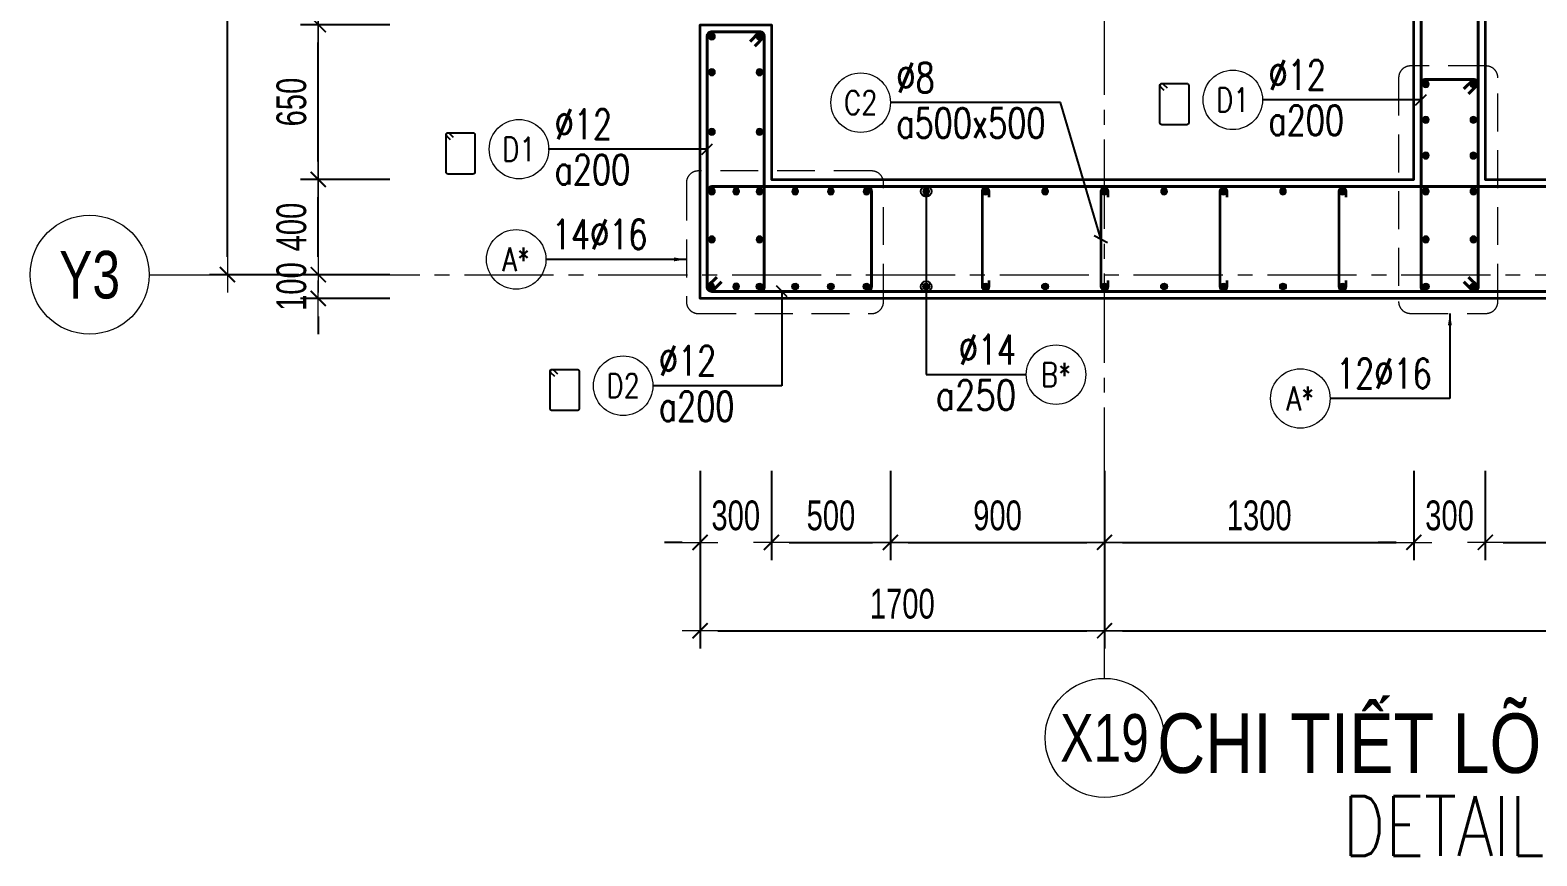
# Model space of a CAD drawing. Header units: millimetres. Extents: x 944027 to 981803, y -83026 to 82675.
# Drawn here: x 964126 to 970459, y -34848 to -31380 of the extents above; entities that cross this region are included whole.
import ezdxf
from ezdxf.enums import TextEntityAlignment as Align

# ---------------------------------------------------------------- set-up
doc = ezdxf.new("R2010")
doc.units = ezdxf.units.MM
doc.header["$MEASUREMENT"] = 0
for name, pattern in [('HIDDEN2', [4.7625, 3.175, -1.5875]), ('HT_Dim Grid$0$CENTER2', [1.125, 0.75, -0.125, 0.125, -0.125]), ('HT_Grid$0$CENTER2', [1.125, 0.75, -0.125, 0.125, -0.125])]:
    doc.linetypes.add(name, pattern=pattern)
doc.layers.get('0').update_dxf_attribs({"lineweight": 20})
doc.layers.get('Defpoints').update_dxf_attribs({"color": 151, "lineweight": 9})
for name, color, linetype, lineweight in [('HT_Dim Grid$0$NDC_S_AXIS', 5, 'HT_Dim Grid$0$CENTER2', 13), ('HT_Dim Grid$0$NDC_S_SYMBOL', 1, 'Continuous', 15), ('HT_Dim Grid$0$NDC_S_TEXT SYMBOL', 7, 'Continuous', 20), ('HT_Grid$0$NDC_S_AXIS', 5, 'HT_Grid$0$CENTER2', 13), ('KC-LEADER', 153, 'Continuous', 18), ('KC-THEP', 6, 'Continuous', 40), ('NDC_S_ANNO', 7, 'Continuous', 20), ('NDC_S_DIM', 1, 'Continuous', 15), ('NDC_S_ENG TITLE', 3, 'Continuous', 20), ('NDC_S_HIDDEN', 8, 'HIDDEN2', 13), ('NDC_S_LEADER', 1, 'Continuous', 15), ('NDC_S_REBAR', 4, 'Continuous', 35), ('NDC_S_STIRRUP', 4, 'Continuous', 40), ('NDC_S_TEXT SYMBOL', 7, 'Continuous', 20), ('NDC_S_VN TEXT', 7, 'Continuous', 20), ('NDC_S_VN TITLE', 6, 'Continuous', 35), ('NDC_S_WALL', 6, 'Continuous', 35)]:
    doc.layers.add(name, color=color, linetype=linetype, lineweight=lineweight)
doc.layers.add('Ligature', color=1, linetype='Continuous')
doc.styles.add('HT_Dim Grid$0$NDC_ANNO', font='', dxfattribs={"width": 0.8})
doc.styles.add('NDC_ANNO', font='', dxfattribs={"width": 0.8})
doc.styles.add('NDC_ARIAL', font='arial.ttf', dxfattribs={"width": 0.85})
doc.styles.add('NDC_DIM', font='', dxfattribs={"width": 0.75})
doc.styles.add('NDC_EN TXT', font='romans.shx', dxfattribs={"width": 0.8})
doc.styles.add('NDC_VIE TXT', font='arial.ttf', dxfattribs={"width": 0.8})
doc.styles.get('HT_Dim Grid$0$NDC_ANNO').set_extended_font_data('Dotum')
doc.styles.get('NDC_ANNO').set_extended_font_data('Dotum')
doc.styles.get('NDC_DIM').set_extended_font_data('Dotum')
doc.dimstyles.new('NDC_1-50', dxfattribs={"dimscale": 50, "dimtxt": 2.5, "dimasz": 1, "dimexe": 1.5, "dimexo": 0, "dimgap": 0.8, "dimtad": 1, "dimdec": 0, "dimdsep": 46, "dimtxsty": 'NDC_ARIAL', "dimblk": 'DIMMARK', "dimcen": 49999.938995, "dimdle": 1.5, "dimclrd": 1, "dimclre": 1, "dimclrt": 3, "dimadec": 0, "dimazin": 0, "dimtfac": 1, "dimtdec": 0, "dimtix": 1, "dimtmove": 2, "dimatfit": 3, "dimfxl": 1, "dimarcsym": 0})
doc.dimstyles.new('NDC_dim_30', dxfattribs={"dimscale": 30, "dimtxt": 2.5, "dimasz": 1.5, "dimexe": 1.5, "dimexo": 2.5, "dimgap": 1, "dimtad": 1, "dimdec": 0, "dimzin": 0, "dimdsep": 46, "dimtxsty": 'NDC_DIM', "dimblk": 'DIMMARK', "dimcen": 0.09, "dimdle": 1.2, "dimclrd": 1, "dimclre": 1, "dimclrt": 3, "dimadec": 0, "dimazin": 0, "dimtfac": 1, "dimtdec": 0, "dimtix": 1, "dimtofl": 0, "dimtmove": 0, "dimatfit": 3, "dimfxl": 6, "dimfxlon": 1, "dimtolj": 1, "dimtzin": 0, "dimarcsym": 0})
doc.dimstyles.new('NDC_dim_50', dxfattribs={"dimscale": 50, "dimtxt": 2.5, "dimasz": 1.5, "dimexe": 1.5, "dimexo": 2.5, "dimgap": 1, "dimtad": 1, "dimdec": 0, "dimzin": 0, "dimdsep": 46, "dimtxsty": 'NDC_DIM', "dimblk": 'DIMMARK', "dimcen": 0.09, "dimdle": 1.2, "dimclrd": 1, "dimclre": 1, "dimclrt": 3, "dimadec": 0, "dimazin": 0, "dimtfac": 1, "dimtdec": 0, "dimtix": 1, "dimtofl": 0, "dimtmove": 0, "dimatfit": 3, "dimfxl": 6, "dimfxlon": 1, "dimtolj": 1, "dimtzin": 0, "dimarcsym": 0})

# ---------------------------------------------------------------- blocks, each defined once
blk = doc.blocks.new('THEP')
at = {"layer": 'KC-LEADER', "color": 6}
blk.add_circle((0, 0), 14, dxfattribs=at)
at = {"layer": 'KC-THEP'}
for p, q in [((-14, 0), (14, 0)), ((9.9, 9.9), (-9.9, -9.9)), ((-9.9, 9.9), (9.9, -9.9)), ((0, 14), (0, -14))]:
    blk.add_line(p, q, dxfattribs=at)
blk = doc.blocks.new('DIMMARK')
at = {"layer": 'NDC_S_DIM', "color": 1}
blk.add_line((-1.5, 0), (1, 0), dxfattribs=at)
at = {"layer": 'NDC_S_DIM', "color": 2, "const_width": 0.1}
blk.add_lwpolyline([(-0.424, -0.424), (0.424, 0.424)], dxfattribs=at)
blk = doc.blocks.new('*U13')
blk.add_circle((-2.5, 0), 2.5)
at = {"layer": 'NDC_S_VN TEXT', "color": 3, "style": 'NDC_EN TXT', "width": 0.75}
blk.add_attdef('DK1', (0.5, 0.85), '', height=2.5, dxfattribs=at)
at = {"layer": 'NDC_S_VN TEXT', "color": 7, "style": 'NDC_EN TXT', "width": 0.8}
blk.add_attdef('SH2', text='', height=2, dxfattribs=at).set_placement((-2.5, 0), align=Align.MIDDLE)
blk = doc.blocks.new('*U11')
blk.add_circle((-2.5, 0), 2.5)
at = {"layer": 'NDC_S_VN TEXT', "color": 3, "style": 'NDC_EN TXT', "width": 0.75}
for tag, p in [('DK1', (0.5, 0.85)), ('KC1', (0.5, -2.97))]:
    blk.add_attdef(tag, p, '', height=2.5, dxfattribs=at)
at = {"layer": 'NDC_S_VN TEXT', "color": 7, "style": 'NDC_EN TXT', "width": 0.8}
blk.add_attdef('SH2', text='', height=2, dxfattribs=at).set_placement((-2.5, 0), align=Align.MIDDLE)
blk = doc.blocks.new('*U10')
blk.add_circle((2.5, 0), 2.5)
at = {"layer": 'NDC_S_VN TEXT', "color": 3, "style": 'NDC_EN TXT'}
for tag, width, p in [('DK2', 0.75, (-0.85, 0.85)), ('KC2', 0.8, (-0.85, -2.97))]:
    blk.add_attdef(tag, text='', height=2.5, dxfattribs=dict(at, width=width)).set_placement(p, align=Align.RIGHT)
at = {"layer": 'NDC_S_VN TEXT', "color": 7, "style": 'NDC_EN TXT', "width": 0.8}
blk.add_attdef('SH3', text='', height=2, dxfattribs=at).set_placement((2.5, 0), align=Align.MIDDLE)
blk = doc.blocks.new('*U12')
blk.add_circle((-2.5, 0), 2.5)
at = {"layer": 'NDC_S_VN TEXT', "color": 3, "style": 'NDC_EN TXT', "width": 0.75}
for tag, p in [('DK1', (0.5, 0.85)), ('KC1', (0.5, -2.97))]:
    blk.add_attdef(tag, p, '', height=2.5, dxfattribs=at)
at = {"layer": 'NDC_S_VN TEXT', "color": 7, "style": 'NDC_EN TXT', "width": 0.8}
blk.add_attdef('SH2', text='', height=2, dxfattribs=at).set_placement((-2.5, 0), align=Align.MIDDLE)
blk = doc.blocks.new('*D560')
at = {"layer": 'Defpoints', "color": 0, "transparency": 16777216}
for p in [(965337.4, -32007.1), (967241.8, -32007.1), (966941.8, -32407.1)]:
    blk.add_point(p, dxfattribs=at)
at = {"layer": 'NDC_S_DIM', "color": 1, "lineweight": -2, "transparency": 16777216}
for p, q in [((965637.4, -32007.1), (965262.4, -32007.1)), ((965337.4, -32332.1), (965337.4, -32082.1)), ((965637.4, -32407.1), (965262.4, -32407.1))]:
    blk.add_line(p, q, dxfattribs=at)
at = {"layer": 'NDC_S_DIM', "color": 1, "lineweight": -2, "transparency": 16777216, "xscale": 75, "yscale": 75, "zscale": 75}
for p, rotation in [((965337.4, -32007.1), 90), ((965337.4, -32407.1), 270)]:
    blk.add_blockref('DIMMARK', p, dxfattribs=dict(at, rotation=rotation))
at = {"layer": 'NDC_S_DIM', "color": 3, "transparency": 16777216, "insert": (965224.8, -32207.1), "char_height": 125, "attachment_point": 5, "rotation": 90, "style": 'NDC_DIM'}
blk.add_mtext('\\A1;400', dxfattribs=at)
blk = doc.blocks.new('*D561')
at = {"layer": 'Defpoints', "color": 0, "transparency": 16777216}
for p in [(965337.4, -31357.1), (967241.8, -31357.1), (967241.8, -32007.1)]:
    blk.add_point(p, dxfattribs=at)
at = {"layer": 'NDC_S_DIM', "color": 1, "lineweight": -2, "transparency": 16777216}
for p, q in [((965637.4, -31357.1), (965262.4, -31357.1)), ((965337.4, -31932.1), (965337.4, -31432.1)), ((965637.4, -32007.1), (965262.4, -32007.1))]:
    blk.add_line(p, q, dxfattribs=at)
at = {"layer": 'NDC_S_DIM', "color": 1, "lineweight": -2, "transparency": 16777216, "xscale": 75, "yscale": 75, "zscale": 75}
for p, rotation in [((965337.4, -31357.1), 90), ((965337.4, -32007.1), 270)]:
    blk.add_blockref('DIMMARK', p, dxfattribs=dict(at, rotation=rotation))
at = {"layer": 'NDC_S_DIM', "color": 3, "transparency": 16777216, "insert": (965224.8, -31682.1), "char_height": 125, "attachment_point": 5, "rotation": 90, "style": 'NDC_DIM'}
blk.add_mtext('\\A1;650', dxfattribs=at)
blk = doc.blocks.new('*D564')
at = {"layer": 'Defpoints', "color": 0, "transparency": 16777216}
for p in [(964955.5, -23407.1), (966941.8, -23407.1), (966941.8, -32407.1)]:
    blk.add_point(p, dxfattribs=at)
at = {"layer": 'NDC_S_DIM', "color": 1, "lineweight": -2, "transparency": 16777216}
for p, q in [((965255.5, -23407.1), (964880.5, -23407.1)), ((964955.5, -32332.1), (964955.5, -23482.1)), ((965255.5, -32407.1), (964880.5, -32407.1))]:
    blk.add_line(p, q, dxfattribs=at)
at = {"layer": 'NDC_S_DIM', "color": 1, "lineweight": -2, "transparency": 16777216, "xscale": 75, "yscale": 75, "zscale": 75}
for p, rotation in [((964955.5, -23407.1), 90), ((964955.5, -32407.1), 270)]:
    blk.add_blockref('DIMMARK', p, dxfattribs=dict(at, rotation=rotation))
at = {"layer": 'NDC_S_DIM', "color": 3, "transparency": 16777216, "insert": (964842.9, -27907.1), "char_height": 125, "attachment_point": 5, "rotation": 90, "style": 'NDC_DIM'}
blk.add_mtext('\\A1;9000', dxfattribs=at)
blk = doc.blocks.new('*D565')
at = {"layer": 'Defpoints', "color": 0, "transparency": 16777216}
for p in [(967241.8, -32007.1), (966941.8, -32507.1), (967241.8, -33531.3)]:
    blk.add_point(p, dxfattribs=at)
at = {"layer": 'NDC_S_DIM', "color": 1, "lineweight": -2, "transparency": 16777216}
for p, q in [((966941.8, -33231.3), (966941.8, -33606.3)), ((967241.8, -33231.3), (967241.8, -33606.3)), ((966866.8, -33531.3), (966791.8, -33531.3)), ((967316.8, -33531.3), (967391.8, -33531.3))]:
    blk.add_line(p, q, dxfattribs=at)
at = {"layer": 'NDC_S_DIM', "color": 1, "lineweight": -2, "transparency": 16777216, "xscale": 75, "yscale": 75, "zscale": 75}
blk.add_blockref('DIMMARK', (966941.8, -33531.3), dxfattribs=at)
at = {"layer": 'NDC_S_DIM', "color": 1, "lineweight": -2, "transparency": 16777216, "xscale": 75, "yscale": 75, "zscale": 75, "rotation": 180}
blk.add_blockref('DIMMARK', (967241.8, -33531.3), dxfattribs=at)
at = {"layer": 'NDC_S_DIM', "color": 3, "transparency": 16777216, "insert": (967091.8, -33418.8), "char_height": 125, "attachment_point": 5, "style": 'NDC_DIM'}
blk.add_mtext('\\A1;300', dxfattribs=at)
blk = doc.blocks.new('*D566')
at = {"layer": 'Defpoints', "color": 0, "transparency": 16777216}
for p in [(967241.8, -32007.1), (967741.9, -32233.1), (967741.9, -33531.3)]:
    blk.add_point(p, dxfattribs=at)
at = {"layer": 'NDC_S_DIM', "color": 1, "lineweight": -2, "transparency": 16777216}
for p, q in [((967241.8, -33231.3), (967241.8, -33606.3)), ((967741.9, -33231.3), (967741.9, -33606.3)), ((967316.8, -33531.3), (967666.9, -33531.3))]:
    blk.add_line(p, q, dxfattribs=at)
at = {"layer": 'NDC_S_DIM', "color": 1, "lineweight": -2, "transparency": 16777216, "xscale": 75, "yscale": 75, "zscale": 75, "rotation": 180}
blk.add_blockref('DIMMARK', (967241.8, -33531.3), dxfattribs=at)
at = {"layer": 'NDC_S_DIM', "color": 1, "lineweight": -2, "transparency": 16777216, "xscale": 75, "yscale": 75, "zscale": 75}
blk.add_blockref('DIMMARK', (967741.9, -33531.3), dxfattribs=at)
at = {"layer": 'NDC_S_DIM', "color": 3, "transparency": 16777216, "insert": (967491.9, -33418.8), "char_height": 125, "attachment_point": 5, "style": 'NDC_DIM'}
blk.add_mtext('\\A1;500', dxfattribs=at)
blk = doc.blocks.new('*D521')
at = {"layer": 'Defpoints', "color": 0, "transparency": 16777216}
for p in [(969941.8, -32007.1), (970241.8, -32007.1), (970241.8, -33531.3)]:
    blk.add_point(p, dxfattribs=at)
at = {"layer": 'NDC_S_DIM', "color": 1, "lineweight": -2, "transparency": 16777216}
for p, q in [((969941.8, -33231.3), (969941.8, -33606.3)), ((970241.8, -33231.3), (970241.8, -33606.3)), ((969866.8, -33531.3), (969791.8, -33531.3)), ((970316.8, -33531.3), (970391.8, -33531.3))]:
    blk.add_line(p, q, dxfattribs=at)
at = {"layer": 'NDC_S_DIM', "color": 1, "lineweight": -2, "transparency": 16777216, "xscale": 75, "yscale": 75, "zscale": 75}
blk.add_blockref('DIMMARK', (969941.8, -33531.3), dxfattribs=at)
at = {"layer": 'NDC_S_DIM', "color": 1, "lineweight": -2, "transparency": 16777216, "xscale": 75, "yscale": 75, "zscale": 75, "rotation": 180}
blk.add_blockref('DIMMARK', (970241.8, -33531.3), dxfattribs=at)
at = {"layer": 'NDC_S_DIM', "color": 3, "transparency": 16777216, "insert": (970091.8, -33418.8), "char_height": 125, "attachment_point": 5, "style": 'NDC_DIM'}
blk.add_mtext('\\A1;300', dxfattribs=at)
blk = doc.blocks.new('*D522')
at = {"layer": 'Defpoints', "color": 0, "transparency": 16777216}
for p in [(970241.8, -32007.1), (972441.4, -32259.4), (972441.4, -33531.3)]:
    blk.add_point(p, dxfattribs=at)
at = {"layer": 'NDC_S_DIM', "color": 1, "lineweight": -2, "transparency": 16777216}
for p, q in [((970241.8, -33231.3), (970241.8, -33606.3)), ((972441.4, -33231.3), (972441.4, -33606.3)), ((970316.8, -33531.3), (972366.4, -33531.3))]:
    blk.add_line(p, q, dxfattribs=at)
at = {"layer": 'NDC_S_DIM', "color": 1, "lineweight": -2, "transparency": 16777216, "xscale": 75, "yscale": 75, "zscale": 75, "rotation": 180}
blk.add_blockref('DIMMARK', (970241.8, -33531.3), dxfattribs=at)
at = {"layer": 'NDC_S_DIM', "color": 1, "lineweight": -2, "transparency": 16777216, "xscale": 75, "yscale": 75, "zscale": 75}
blk.add_blockref('DIMMARK', (972441.4, -33531.3), dxfattribs=at)
at = {"layer": 'NDC_S_DIM', "color": 3, "transparency": 16777216, "insert": (971341.6, -33418.8), "char_height": 125, "attachment_point": 5, "style": 'NDC_DIM'}
blk.add_mtext('\\A1;2200', dxfattribs=at)
blk = doc.blocks.new('*D525')
at = {"layer": 'Defpoints', "color": 0, "transparency": 16777216}
for p in [(966941.8, -32433.3), (968641.8, -32675.2), (968641.8, -33902.4)]:
    blk.add_point(p, dxfattribs=at)
at = {"layer": 'NDC_S_DIM', "color": 1, "lineweight": -2, "transparency": 16777216}
for p, q in [((966941.8, -33602.4), (966941.8, -33977.4)), ((968641.8, -33602.4), (968641.8, -33977.4)), ((967016.8, -33902.4), (968566.8, -33902.4))]:
    blk.add_line(p, q, dxfattribs=at)
at = {"layer": 'NDC_S_DIM', "color": 1, "lineweight": -2, "transparency": 16777216, "xscale": 75, "yscale": 75, "zscale": 75, "rotation": 180}
blk.add_blockref('DIMMARK', (966941.8, -33902.4), dxfattribs=at)
at = {"layer": 'NDC_S_DIM', "color": 1, "lineweight": -2, "transparency": 16777216, "xscale": 75, "yscale": 75, "zscale": 75}
blk.add_blockref('DIMMARK', (968641.8, -33902.4), dxfattribs=at)
at = {"layer": 'NDC_S_DIM', "color": 3, "transparency": 16777216, "insert": (967791.8, -33789.8), "char_height": 125, "attachment_point": 5, "style": 'NDC_DIM'}
blk.add_mtext('\\A1;1700', dxfattribs=at)
blk = doc.blocks.new('*U21')
at = {"layer": 'HT_Dim Grid$0$NDC_S_SYMBOL'}
blk.add_line((0, 5), (0, 9), dxfattribs=at)
blk.add_circle((0, 0), 5, dxfattribs=at)
at = {"layer": 'HT_Dim Grid$0$NDC_S_TEXT SYMBOL', "color": 7, "style": 'HT_Dim Grid$0$NDC_ANNO', "width": 0.8}
blk.add_attdef('GRID', text='', height=4, dxfattribs=at).set_placement((0, 0), align=Align.MIDDLE)
blk = doc.blocks.new('*D550')
at = {"layer": 'Defpoints', "color": 0, "ltscale": 200, "transparency": 16777216}
for p in [(967741.9, -32233.1), (968641.8, -32675.2), (968641.8, -33531.3)]:
    blk.add_point(p, dxfattribs=at)
at = {"layer": 'NDC_S_DIM', "color": 1, "lineweight": -2, "ltscale": 200, "transparency": 16777216}
for p, q in [((967741.9, -33231.3), (967741.9, -33606.3)), ((968641.8, -33231.3), (968641.8, -33606.3)), ((967816.9, -33531.3), (968566.8, -33531.3))]:
    blk.add_line(p, q, dxfattribs=at)
at = {"layer": 'NDC_S_DIM', "color": 1, "lineweight": -2, "ltscale": 200, "transparency": 16777216, "xscale": 75, "yscale": 75, "zscale": 75, "rotation": 180}
blk.add_blockref('DIMMARK', (967741.9, -33531.3), dxfattribs=at)
at = {"layer": 'NDC_S_DIM', "color": 1, "lineweight": -2, "ltscale": 200, "transparency": 16777216, "xscale": 75, "yscale": 75, "zscale": 75}
blk.add_blockref('DIMMARK', (968641.8, -33531.3), dxfattribs=at)
at = {"layer": 'NDC_S_DIM', "color": 3, "ltscale": 200, "transparency": 16777216, "insert": (968191.9, -33418.8), "char_height": 125, "attachment_point": 5, "style": 'NDC_DIM'}
blk.add_mtext('\\A1;900', dxfattribs=at)
blk = doc.blocks.new('*D551')
at = {"layer": 'Defpoints', "color": 0, "ltscale": 200, "transparency": 16777216}
for p in [(969941.8, -32007.1), (968641.8, -32675.2), (969941.8, -33531.3)]:
    blk.add_point(p, dxfattribs=at)
at = {"layer": 'NDC_S_DIM', "color": 1, "lineweight": -2, "ltscale": 200, "transparency": 16777216}
for p, q in [((968641.8, -33231.3), (968641.8, -33606.3)), ((969941.8, -33231.3), (969941.8, -33606.3)), ((968716.8, -33531.3), (969866.8, -33531.3))]:
    blk.add_line(p, q, dxfattribs=at)
at = {"layer": 'NDC_S_DIM', "color": 1, "lineweight": -2, "ltscale": 200, "transparency": 16777216, "xscale": 75, "yscale": 75, "zscale": 75, "rotation": 180}
blk.add_blockref('DIMMARK', (968641.8, -33531.3), dxfattribs=at)
at = {"layer": 'NDC_S_DIM', "color": 1, "lineweight": -2, "ltscale": 200, "transparency": 16777216, "xscale": 75, "yscale": 75, "zscale": 75}
blk.add_blockref('DIMMARK', (969941.8, -33531.3), dxfattribs=at)
at = {"layer": 'NDC_S_DIM', "color": 3, "ltscale": 200, "transparency": 16777216, "insert": (969291.8, -33418.8), "char_height": 125, "attachment_point": 5, "style": 'NDC_DIM'}
blk.add_mtext('\\A1;1300', dxfattribs=at)
blk = doc.blocks.new('*D552')
at = {"layer": 'Defpoints', "color": 0, "ltscale": 200, "transparency": 16777216}
for p in [(973241.8, -32290.5), (968641.8, -32675.2), (973241.8, -33902.4)]:
    blk.add_point(p, dxfattribs=at)
at = {"layer": 'NDC_S_DIM', "color": 1, "lineweight": -2, "ltscale": 200, "transparency": 16777216}
for p, q in [((968641.8, -33602.4), (968641.8, -33977.4)), ((973241.8, -33602.4), (973241.8, -33977.4)), ((968716.8, -33902.4), (973166.8, -33902.4))]:
    blk.add_line(p, q, dxfattribs=at)
at = {"layer": 'NDC_S_DIM', "color": 1, "lineweight": -2, "ltscale": 200, "transparency": 16777216, "xscale": 75, "yscale": 75, "zscale": 75, "rotation": 180}
blk.add_blockref('DIMMARK', (968641.8, -33902.4), dxfattribs=at)
at = {"layer": 'NDC_S_DIM', "color": 1, "lineweight": -2, "ltscale": 200, "transparency": 16777216, "xscale": 75, "yscale": 75, "zscale": 75}
blk.add_blockref('DIMMARK', (973241.8, -33902.4), dxfattribs=at)
at = {"layer": 'NDC_S_DIM', "color": 3, "ltscale": 200, "transparency": 16777216, "insert": (970941.8, -33789.8), "char_height": 125, "attachment_point": 5, "style": 'NDC_DIM'}
blk.add_mtext('\\A1;4600', dxfattribs=at)
blk = doc.blocks.new('*U22')
at = {"layer": 'HT_Dim Grid$0$NDC_S_SYMBOL'}
blk.add_line((5, 0), (9, 0), dxfattribs=at)
blk.add_circle((0, 0), 5, dxfattribs=at)
at = {"layer": 'HT_Dim Grid$0$NDC_S_TEXT SYMBOL', "color": 7, "style": 'HT_Dim Grid$0$NDC_ANNO', "width": 0.8}
blk.add_attdef('GRID', text='', height=4, rotation=270, dxfattribs=at).set_placement((0, 0), align=Align.MIDDLE)
blk = doc.blocks.new('*D556')
at = {"layer": 'Defpoints', "color": 0, "ltscale": 200, "transparency": 16777216}
for p in [(966941.8, -32407.1), (965337.4, -32507.1), (966941.8, -32507.1)]:
    blk.add_point(p, dxfattribs=at)
at = {"layer": 'NDC_S_DIM', "color": 1, "lineweight": -2, "ltscale": 200, "transparency": 16777216}
for p, q in [((965337.4, -32332.1), (965337.4, -32257.1)), ((965637.4, -32407.1), (965262.4, -32407.1)), ((965637.4, -32507.1), (965262.4, -32507.1)), ((965337.4, -32582.1), (965337.4, -32657.1))]:
    blk.add_line(p, q, dxfattribs=at)
at = {"layer": 'NDC_S_DIM', "color": 1, "lineweight": -2, "ltscale": 200, "transparency": 16777216, "xscale": 75, "yscale": 75, "zscale": 75}
for p, rotation in [((965337.4, -32407.1), 270), ((965337.4, -32507.1), 90)]:
    blk.add_blockref('DIMMARK', p, dxfattribs=dict(at, rotation=rotation))
at = {"layer": 'NDC_S_DIM', "color": 3, "ltscale": 200, "transparency": 16777216, "insert": (965224.8, -32457.1), "char_height": 125, "attachment_point": 5, "rotation": 90, "style": 'NDC_DIM'}
blk.add_mtext('\\A1;100', dxfattribs=at)
blk = doc.blocks.new('*D546')
at = {"layer": 'Defpoints', "color": 0, "ltscale": 200, "transparency": 16777216}
for p in [(965337.4, -29957.1), (967029.2, -29957.1), (967241.8, -31357.1)]:
    blk.add_point(p, dxfattribs=at)
at = {"layer": 'NDC_S_DIM', "color": 1, "lineweight": -2, "ltscale": 200, "transparency": 16777216}
for p, q in [((965637.4, -29957.1), (965262.4, -29957.1)), ((965337.4, -31282.1), (965337.4, -30032.1)), ((965637.4, -31357.1), (965262.4, -31357.1))]:
    blk.add_line(p, q, dxfattribs=at)
at = {"layer": 'NDC_S_DIM', "color": 1, "lineweight": -2, "ltscale": 200, "transparency": 16777216, "xscale": 75, "yscale": 75, "zscale": 75}
for p, rotation in [((965337.4, -29957.1), 90), ((965337.4, -31357.1), 270)]:
    blk.add_blockref('DIMMARK', p, dxfattribs=dict(at, rotation=rotation))
at = {"layer": 'NDC_S_DIM', "color": 3, "ltscale": 200, "transparency": 16777216, "insert": (965224.8, -30657.1), "char_height": 125, "attachment_point": 5, "rotation": 90, "style": 'NDC_DIM'}
blk.add_mtext('\\A1;1400', dxfattribs=at)
blk = doc.blocks.new('Drawing name_symbol')
at = {"layer": 'NDC_S_ENG TITLE', "style": 'NDC_EN TXT', "width": 0.8}
blk.add_attdef('SECTDET1', text='', height=5, dxfattribs=at).set_placement((0, 1.01), align=Align.CENTER)
at = {"layer": 'NDC_S_TEXT SYMBOL', "lineweight": 25, "style": 'NDC_ANNO', "width": 0.8}
blk.add_attdef('SSCALE', text='', height=2.5, dxfattribs=at).set_placement((0, -4), align=Align.CENTER)
at = {"layer": 'NDC_S_VN TITLE', "style": 'NDC_VIE TXT', "width": 0.8}
blk.add_attdef('SECTDET2', text='', height=5, dxfattribs=at).set_placement((0, 7.97), align=Align.CENTER)

msp = doc.modelspace()

# ---------------------------------------------------------------- linework, layer by layer
at = {"layer": 'HT_Grid$0$NDC_S_AXIS', "ltscale": 500}
for p, q in [((968641.8, -33902.4), (968641.8, -21911.8)), ((964826.3, -32407.1), (975007.8, -32407.1))]:
    msp.add_line(p, q, dxfattribs=at)
at = {"layer": 'Ligature'}
for points in [[(968893, -31634), (968877, -31618.1, -0.668179), (968882.8, -31604.1), (968987.4, -31604.1, -0.414214), (968995.6, -31612.3), (968995.6, -31769.4, -0.414214), (968987.4, -31777.6), (968882.8, -31777.6, -0.414214), (968874.6, -31769.4), (968874.6, -31612.3, -0.668179), (968888.5, -31606.5), (968904.5, -31622.5)], [(965893, -31841), (965877, -31825.1, -0.668179), (965882.8, -31811.1), (965987.4, -31811.1, -0.414214), (965995.6, -31819.3), (965995.6, -31976.4, -0.414214), (965987.4, -31984.6), (965882.8, -31984.6, -0.414214), (965874.6, -31976.4), (965874.6, -31819.3, -0.668179), (965888.5, -31813.5), (965904.5, -31829.5)], [(966330.8, -32834.6), (966314.8, -32818.7, -0.668179), (966320.6, -32804.7), (966425.2, -32804.7, -0.414214), (966433.4, -32812.9), (966433.4, -32970, -0.414214), (966425.2, -32978.2), (966320.6, -32978.2, -0.414214), (966312.4, -32970), (966312.4, -32812.9, -0.668179), (966326.4, -32807.1), (966342.3, -32823.1)]]:
    msp.add_lwpolyline(points, format="xyb", dxfattribs=at)
at = {"layer": 'NDC_S_HIDDEN', "ltscale": 50}
for points in [[(969927.7, -32569.8), (970244.9, -32569.8, 0.414214), (970294.9, -32519.8), (970294.9, -31580.5, 0.414214), (970244.9, -31530.5), (969927.7, -31530.5, 0.414214), (969877.7, -31580.5), (969877.7, -32519.8, 0.414214)], [(966934.4, -32570.2), (967662.9, -32570.2, 0.414214), (967712.9, -32520.2), (967712.9, -32021.5, 0.414214), (967662.9, -31971.5), (966934.4, -31971.5, 0.414214), (966884.4, -32021.5), (966884.4, -32520.2, 0.414214)]]:
    msp.add_lwpolyline(points, format="xyb", close=True, dxfattribs=at)
at = {"layer": 'NDC_S_REBAR'}
for points in [[(968156.8, -32082.1), (968156.8, -32057.1, 1), (968126.8, -32057.1), (968126.8, -32457.1, 1), (968156.8, -32457.1), (968156.8, -32432.1)], [(968656.8, -32082.1), (968656.8, -32057.1, 1), (968626.8, -32057.1), (968626.8, -32457.1, 1), (968656.8, -32457.1), (968656.8, -32432.1)], [(969156.8, -32082.1), (969156.8, -32057.1, 1), (969126.8, -32057.1), (969126.8, -32457.1, 1), (969156.8, -32457.1), (969156.8, -32432.1)], [(969656.8, -32082.1), (969656.8, -32057.1, 1), (969626.8, -32057.1), (969626.8, -32457.1, 1), (969656.8, -32457.1), (969656.8, -32432.1)]]:
    msp.add_lwpolyline(points, format="xyb", dxfattribs=at)
at = {"layer": 'NDC_S_STIRRUP'}
for points in [[(970171.8, -32417.1), (970211.8, -32457.1, -0.414214), (970191.8, -32477.1), (969991.8, -32477.1, -0.414214), (969971.8, -32457.1), (969971.8, -23357.1, -0.414214), (969991.8, -23337.1), (970191.8, -23337.1, -0.414214), (970211.8, -23357.1), (970211.8, -32457.1, -0.414214), (970191.8, -32477.1), (970151.8, -32437.1)], [(967171.9, -31447.1), (967211.9, -31407.1, 0.414214), (967191.9, -31387.1), (966991.9, -31387.1, 0.414214), (966971.9, -31407.1), (966971.8, -32457.1, 0.414214), (966991.8, -32477.1), (967191.8, -32477.1, 0.414214), (967211.8, -32457.1), (967211.9, -31407.1, 0.414214), (967191.9, -31387.1), (967151.9, -31427.1)], [(970171.9, -31647.1), (970211.9, -31607.1, 0.414214), (970191.9, -31587.1), (969991.9, -31587.1, 0.414214), (969971.9, -31607.1), (969971.8, -32457.1, 0.414214), (969991.8, -32477.1), (970191.8, -32477.1, 0.414214), (970211.8, -32457.1), (970211.9, -31607.1, 0.414214), (970191.9, -31587.1), (970151.9, -31627.1)], [(967031.8, -32437.1), (966991.8, -32477.1, -0.414214), (966971.8, -32457.1), (966971.8, -32057.1, -0.414214), (966991.8, -32037.1), (967641.8, -32037.1, -0.414214), (967661.8, -32057.1), (967661.8, -32457.1, -0.414214), (967641.8, -32477.1), (966991.8, -32477.1, -0.414214), (966971.8, -32457.1), (967011.8, -32417.1)], [(967031.8, -32437.1), (966991.8, -32477.1, -0.414214), (966971.8, -32457.1), (966971.8, -32057.1, -0.414214), (966991.8, -32037.1), (973191.8, -32037.1, -0.414214), (973211.8, -32057.1), (973211.8, -32457.1, -0.414214), (973191.8, -32477.1), (966991.8, -32477.1, -0.414214), (966971.8, -32457.1), (967011.8, -32417.1)]]:
    msp.add_lwpolyline(points, format="xyb", dxfattribs=at)
at = {"layer": 'NDC_S_WALL', "ltscale": 10}
msp.add_lwpolyline([(970241.8, -23807.1), (970241.8, -32007.1), (972941.8, -32007.1), (972941.8, -31357.1), (973241.8, -31357.1), (973241.8, -32507.1), (966941.8, -32507.1), (966941.8, -31357.1), (967241.8, -31357.1), (967241.8, -32007.1), (969941.8, -32007.1), (969941.8, -26607.1)], dxfattribs=at)

# ---------------------------------------------------------------- block references
at = {"layer": 'HT_Dim Grid$0$NDC_S_AXIS'}
ref = msp.add_blockref('*U22', (964376.3, -32407.1), dxfattribs=dict(at, xscale=50, yscale=50, zscale=150))
ref.add_attrib('GRID', 'Y3', dxfattribs={"layer": 'HT_Dim Grid$0$NDC_S_TEXT SYMBOL', "color": 7, "height": 200, "style": 'HT_Dim Grid$0$NDC_ANNO', "width": 0.8}).set_placement((964376.3, -32407.1), align=Align.MIDDLE)
at = {"layer": 'HT_Dim Grid$0$NDC_S_AXIS', "xscale": 50, "yscale": 50, "zscale": 50}
msp.add_blockref('*U21', (968641.8, -34352.4), dxfattribs=at).add_auto_attribs({'GRID': 'X19'})
at = {"layer": 'KC-THEP', "xscale": -1, "rotation": 350.3314355636191}
for p in [(966991.8, -31407.1), (967191.8, -31407.1), (966991.8, -31557.1), (967191.8, -31557.1), (969991.8, -31607.1), (970191.8, -31607.1), (969991.8, -31757.1), (970191.8, -31757.1), (966991.8, -31807.1), (967191.8, -31807.1), (969991.8, -31907.1), (970191.8, -31907.1), (966991.8, -32057.1), (967093.6, -32057.1), (967191.8, -32057.1), (967341.8, -32057.1), (967491.8, -32057.1), (967641.8, -32057.1), (967891.8, -32057.1), (968141.8, -32057.1), (968391.8, -32057.1), (968641.8, -32057.1), (968891.8, -32057.1), (969141.8, -32057.1), (969391.8, -32057.1), (969641.8, -32057.1), (969991.9, -32057.1), (970191.9, -32057.1), (966991.8, -32258.8), (967191.8, -32258.8), (969991.9, -32258.8), (970191.9, -32258.8), (966988.3, -32457.1), (967093.6, -32457.1)]:
    msp.add_blockref('THEP', p, dxfattribs=at)
at = {"layer": 'KC-THEP', "rotation": 189.6685644363809}
for p in [(967191.8, -32457.1), (967341.8, -32457.1), (967491.8, -32457.1), (967641.8, -32457.1), (967891.8, -32457.1), (968141.8, -32457.1), (968391.8, -32457.1), (968641.8, -32457.1), (968891.8, -32457.1), (969141.8, -32457.1), (969391.8, -32457.1), (969641.8, -32457.1), (969991.9, -32457.1), (970191.9, -32457.1)]:
    msp.add_blockref('THEP', p, dxfattribs=at)
at = {"layer": 'NDC_S_ANNO'}
ref = msp.add_blockref('Drawing name_symbol', (971746.3, -34898.4), dxfattribs=dict(at, xscale=50, yscale=50, zscale=50))
ref.add_attrib('SECTDET1', 'DETAIL OF CORE WALL HT-CW2', dxfattribs={"layer": 'NDC_S_ENG TITLE', "height": 250, "style": 'NDC_EN TXT', "width": 0.8}).set_placement((971746.3, -34847.9), align=Align.CENTER)
ref.add_attrib('SECTDET2', 'CHI TIẾT LÕI VÁCH HT-CW2 TẦNG 21F~22F', dxfattribs={"layer": 'NDC_S_VN TITLE', "height": 250, "style": 'NDC_VIE TXT', "width": 0.8}).set_placement((971746.3, -34499.9), align=Align.CENTER)
at = {"layer": 'NDC_S_VN TEXT', "xscale": 50, "yscale": 50, "zscale": 50}
for name, p, values in [('*U12', (967742, -31684.5), {'SH2': 'C2', 'DK1': '%%c8', 'KC1': 'a500x500'}), ('*U11', (969305.9, -31673), {'SH2': 'D1', 'DK1': '%%C12', 'KC1': 'a200'}), ('*U11', (966305.9, -31880), {'SH2': 'D1', 'DK1': '%%C12', 'KC1': 'a200'}), ('*U13', (966294.1, -32342.9), {'SH2': 'A*', 'DK1': '14%%C16'}), ('*U10', (968312.9, -32826.8), {'SH3': 'B*', 'DK2': '%%C14', 'KC2': 'a250'}), ('*U11', (966743.7, -32873.6), {'SH2': 'D2', 'DK1': '%%C12', 'KC1': 'a200'}), ('*U13', (969589.8, -32927.1), {'SH2': 'A*', 'DK1': '12%%C16'})]:
    msp.add_blockref(name, p, dxfattribs=at).add_auto_attribs(values)

# ---------------------------------------------------------------- dimensions: what is measured, and where the dimension line sits
at = {"layer": 'NDC_S_DIM'}
for base, p2, picture, middle in [((964955.5, -23407.1), (966941.8, -23407.1), '*D564', (964842.9, -27907.1)), ((965337.4, -32007.1), (967241.8, -32007.1), '*D560', (965224.8, -32207.1))]:
    dim = msp.add_linear_dim(base=base, p1=(966941.8, -32407.1), p2=p2, angle=90, dimstyle='NDC_dim_50', dxfattribs=at)
    dim.commit()
    dim.dimension.update_dxf_attribs({"geometry": picture, "text_midpoint": middle})
at = {"layer": 'NDC_S_DIM', "ltscale": 200}
for base, p1, p2, picture, middle in [((965337.4, -29957.1), (967241.8, -31357.1), (967029.2, -29957.1), '*D546', (965224.8, -30657.1)), ((965337.4, -32507.1), (966941.8, -32407.1), (966941.8, -32507.1), '*D556', (965224.8, -32457.1))]:
    dim = msp.add_linear_dim(base=base, p1=p1, p2=p2, angle=90, dimstyle='NDC_dim_50', override={"dimtmove": 1}, dxfattribs=at)
    dim.commit()
    dim.dimension.update_dxf_attribs({"geometry": picture, "text_midpoint": middle})
at = {"layer": 'NDC_S_DIM'}
dim = msp.add_linear_dim(base=(965337.4, -31357.1), p1=(967241.8, -32007.1), p2=(967241.8, -31357.1), angle=90, dimstyle='NDC_dim_50', override={"dimtmove": 1}, dxfattribs=at)
dim.commit()
dim.dimension.update_dxf_attribs({"geometry": '*D561', "text_midpoint": (965224.8, -31682.1)})
for base, p1, p2, picture, middle in [((967241.8, -33531.3), (966941.8, -32507.1), (967241.8, -32007.1), '*D565', (967091.8, -33418.8)), ((968641.8, -33902.4), (966941.8, -32433.3), (968641.8, -32675.2), '*D525', (967791.8, -33789.8))]:
    dim = msp.add_linear_dim(base=base, p1=p1, p2=p2, dimstyle='NDC_dim_50', dxfattribs=at)
    dim.commit()
    dim.dimension.update_dxf_attribs({"geometry": picture, "text_midpoint": middle})
for base, p1, p2, picture, middle in [((967741.9, -33531.3), (967241.8, -32007.1), (967741.9, -32233.1), '*D566', (967491.9, -33418.8)), ((970241.8, -33531.3), (969941.8, -32007.1), (970241.8, -32007.1), '*D521', (970091.8, -33418.8)), ((972441.4, -33531.3), (970241.8, -32007.1), (972441.4, -32259.4), '*D522', (971341.6, -33418.8))]:
    dim = msp.add_linear_dim(base=base, p1=p1, p2=p2, dimstyle='NDC_dim_50', override={"dimtmove": 1}, dxfattribs=at)
    dim.commit()
    dim.dimension.update_dxf_attribs({"geometry": picture, "text_midpoint": middle})
at = {"layer": 'NDC_S_DIM', "ltscale": 200}
for base, p1, p2, picture, middle in [((969941.8, -33531.3), (968641.8, -32675.2), (969941.8, -32007.1), '*D551', (969291.8, -33418.8)), ((968641.8, -33531.3), (967741.9, -32233.1), (968641.8, -32675.2), '*D550', (968191.9, -33418.8)), ((973241.8, -33902.4), (968641.8, -32675.2), (973241.8, -32290.5), '*D552', (970941.8, -33789.8))]:
    dim = msp.add_linear_dim(base=base, p1=p1, p2=p2, dimstyle='NDC_dim_50', override={"dimtmove": 1}, dxfattribs=at)
    dim.commit()
    dim.dimension.update_dxf_attribs({"geometry": picture, "text_midpoint": middle})

# ---------------------------------------------------------------- leaders
at = {"layer": 'NDC_S_LEADER'}
for points, override in [([(969971.8, -31673), (969303.8, -31673)], {"dimtad": 0, "dimldrblk": 'Oblique'}), ([(968626.8, -32257.1), (968457.3, -31684.5), (967742, -31684.5)], {"dimtad": 0, "dimldrblk": 'Oblique'}), ([(966971.8, -31880), (966303.8, -31880)], {"dimtad": 0, "dimldrblk": 'Oblique'}), ([(967892.3, -32057.1), (967892.3, -32827), (968312.9, -32827)], {"dimgap": 1, "dimtad": 0, "dimldrblk": 'Origin'}), ([(967285.3, -32477.1), (967285.3, -32873.6), (966743.7, -32873.6)], {"dimgap": 1, "dimtad": 0, "dimldrblk": 'Oblique'}), ([(967892.3, -32457.1), (967892.3, -32827), (968312.9, -32827)], {"dimgap": 1, "dimtad": 0, "dimldrblk": 'Origin'})]:
    msp.add_leader(points, dimstyle='NDC_dim_30', override=override, dxfattribs=at)
for points in [[(966882.2, -32342.9), (966294.1, -32342.9)], [(970093.2, -32570.2), (970093.2, -32927.1), (969589.8, -32927.1)]]:
    msp.add_leader(points, dimstyle='NDC_1-50', dxfattribs=at)

doc.saveas('drawing.dxf')
